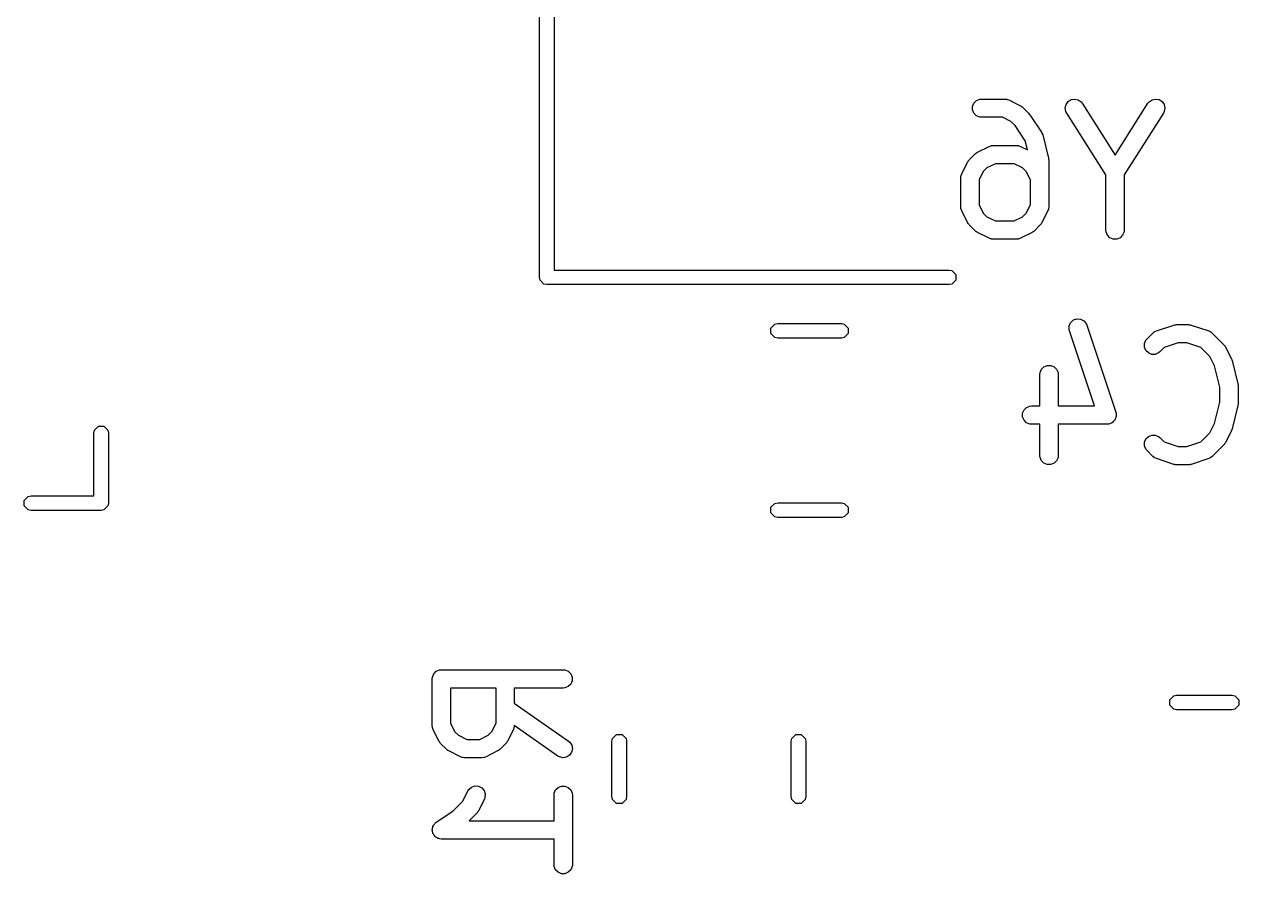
# Model space of a CAD drawing. Header units: inches. Extents: x -2.1 to 1.78, y 0.53 to 2.74.
# Drawn here: x -0.118 to 0.2742, y 1.4202 to 1.6944 of the extents above; entities that cross this region are included whole.
import ezdxf

# ---------------------------------------------------------------- set-up
doc = ezdxf.new("R2010")
doc.units = ezdxf.units.IN
doc.header["$MEASUREMENT"] = 0
doc.layers.add('BLACK', color=250, linetype='CONTINUOUS')

msp = doc.modelspace()

# ---------------------------------------------------------------- linework, layer by layer
at = {"layer": 'BLACK', "linetype": 'CONTINUOUS'}
for p, q in [((0.04835, 1.61272), (0.04835, 1.77807)), ((0.05307, 1.77807), (0.05307, 1.61508)), ((0.18824, 1.66791), (0.18868, 1.66897)), ((0.18824, 1.66675), (0.18824, 1.66791)), ((0.18868, 1.66897), (0.1895, 1.66979)), ((0.1895, 1.66979), (0.19056, 1.67023)), ((0.19056, 1.67023), (0.19114, 1.67028)), ((0.19114, 1.67028), (0.19864, 1.67028)), ((0.19864, 1.67028), (0.19921, 1.67023)), ((0.19921, 1.67023), (0.19931, 1.67019)), ((0.19931, 1.67019), (0.19942, 1.67018)), ((0.19942, 1.67018), (0.19996, 1.66997)), ((0.19996, 1.66997), (0.20371, 1.6681)), ((0.20371, 1.6681), (0.20396, 1.66794)), ((0.20396, 1.66794), (0.20403, 1.66791)), ((0.20403, 1.66791), (0.20411, 1.66784)), ((0.20411, 1.66784), (0.2042, 1.66779)), ((0.2042, 1.66779), (0.20425, 1.66773)), ((0.20425, 1.66773), (0.20448, 1.66754)), ((0.20448, 1.66754), (0.20635, 1.66567)), ((0.21818, 1.6674), (0.21843, 1.66852)), ((0.21838, 1.66626), (0.21818, 1.6674)), ((0.21843, 1.66852), (0.2191, 1.66946)), ((0.2191, 1.66946), (0.22007, 1.67008)), ((0.22007, 1.67008), (0.2212, 1.67028)), ((0.2212, 1.67028), (0.22233, 1.67003)), ((0.22233, 1.67003), (0.22327, 1.66937)), ((0.22327, 1.66937), (0.22363, 1.66892)), ((0.22363, 1.66892), (0.23426, 1.65221)), ((0.23426, 1.65221), (0.24489, 1.66892)), ((0.24489, 1.66892), (0.24525, 1.66937)), ((0.24525, 1.66937), (0.24619, 1.67003)), ((0.24619, 1.67003), (0.24732, 1.67028)), ((0.24732, 1.67028), (0.24845, 1.67008)), ((0.24845, 1.67008), (0.24942, 1.66946)), ((0.24942, 1.66946), (0.25008, 1.66852)), ((0.25008, 1.66852), (0.25033, 1.6674)), ((0.25033, 1.6674), (0.25014, 1.66626)), ((0.18868, 1.66569), (0.18824, 1.66675)), ((0.1895, 1.66487), (0.18868, 1.66569)), ((0.19056, 1.66443), (0.1895, 1.66487)), ((0.19114, 1.66438), (0.19056, 1.66443)), ((0.19794, 1.66438), (0.19114, 1.66438)), ((0.20064, 1.66303), (0.19794, 1.66438)), ((0.20635, 1.66567), (0.20635, 1.66567)), ((0.20635, 1.66567), (0.20635, 1.66567)), ((0.20635, 1.66567), (0.20654, 1.66544)), ((0.20654, 1.66544), (0.20672, 1.66522)), ((0.20672, 1.66522), (0.20672, 1.66522)), ((0.20672, 1.66522), (0.20672, 1.66522)), ((0.20672, 1.66522), (0.21047, 1.65959)), ((0.21864, 1.66574), (0.21838, 1.66626)), ((0.23131, 1.64585), (0.21864, 1.66574)), ((0.24987, 1.66574), (0.23721, 1.64585)), ((0.25014, 1.66626), (0.24987, 1.66574)), ((0.20197, 1.6617), (0.20064, 1.66303)), ((0.20527, 1.65674), (0.20197, 1.6617)), ((0.21047, 1.65959), (0.21064, 1.65928)), ((0.21064, 1.65928), (0.21068, 1.65922)), ((0.21068, 1.65922), (0.21071, 1.65915)), ((0.19431, 1.65523), (0.19489, 1.65528)), ((0.19489, 1.65528), (0.20239, 1.65528)), ((0.20239, 1.65528), (0.20296, 1.65523)), ((0.206, 1.65383), (0.20527, 1.65674)), ((0.21071, 1.65915), (0.21074, 1.65908)), ((0.21074, 1.65908), (0.21076, 1.65901)), ((0.21076, 1.65901), (0.21088, 1.65867)), ((0.21088, 1.65867), (0.21275, 1.65117)), ((0.18718, 1.65067), (0.18905, 1.65254)), ((0.18905, 1.65254), (0.18928, 1.65273)), ((0.18928, 1.65273), (0.18933, 1.65279)), ((0.18933, 1.65279), (0.18942, 1.65285)), ((0.18942, 1.65285), (0.1895, 1.65291)), ((0.1895, 1.65291), (0.18957, 1.65294)), ((0.18957, 1.65294), (0.18982, 1.6531)), ((0.18982, 1.6531), (0.19357, 1.65497)), ((0.19357, 1.65497), (0.19411, 1.65518)), ((0.19411, 1.65518), (0.19422, 1.65519)), ((0.19422, 1.65519), (0.19431, 1.65523)), ((0.20296, 1.65523), (0.20306, 1.65519)), ((0.20306, 1.65519), (0.20317, 1.65518)), ((0.20317, 1.65518), (0.20371, 1.65497)), ((0.20371, 1.65497), (0.206, 1.65383)), ((0.18475, 1.64615), (0.18662, 1.6499)), ((0.18662, 1.6499), (0.18678, 1.65015)), ((0.18678, 1.65015), (0.18681, 1.65022)), ((0.18681, 1.65022), (0.18688, 1.6503)), ((0.18688, 1.6503), (0.18693, 1.65039)), ((0.18693, 1.65039), (0.18699, 1.65044)), ((0.18699, 1.65044), (0.18718, 1.65067)), ((0.19289, 1.64803), (0.19169, 1.64683)), ((0.19559, 1.64938), (0.19289, 1.64803)), ((0.20169, 1.64938), (0.19559, 1.64938)), ((0.20439, 1.64803), (0.20169, 1.64938)), ((0.20559, 1.64683), (0.20439, 1.64803)), ((0.21275, 1.65117), (0.21277, 1.65107)), ((0.21277, 1.65107), (0.21278, 1.65103)), ((0.21278, 1.65103), (0.2128, 1.65082)), ((0.2128, 1.65082), (0.21284, 1.6506)), ((0.21284, 1.6506), (0.21283, 1.65056)), ((0.21283, 1.65056), (0.21284, 1.65046)), ((0.21284, 1.65046), (0.21284, 1.63546)), ((0.18444, 1.64483), (0.18449, 1.64541)), ((0.18444, 1.63546), (0.18444, 1.64483)), ((0.18449, 1.64541), (0.18453, 1.64551)), ((0.18453, 1.64551), (0.18454, 1.64561)), ((0.18454, 1.64561), (0.18475, 1.64615)), ((0.19169, 1.64683), (0.19034, 1.64414)), ((0.19034, 1.64414), (0.19034, 1.63616)), ((0.20693, 1.64414), (0.20559, 1.64683)), ((0.20693, 1.63616), (0.20693, 1.64414)), ((0.23131, 1.62796), (0.23131, 1.64585)), ((0.23721, 1.64585), (0.23721, 1.62796)), ((0.19034, 1.63616), (0.19169, 1.63346)), ((0.20559, 1.63346), (0.20693, 1.63616)), ((0.18449, 1.63488), (0.18444, 1.63546)), ((0.18453, 1.63478), (0.18449, 1.63488)), ((0.18454, 1.63468), (0.18453, 1.63478)), ((0.18475, 1.63414), (0.18454, 1.63468)), ((0.18662, 1.63039), (0.18475, 1.63414)), ((0.19169, 1.63346), (0.19289, 1.63226)), ((0.19289, 1.63226), (0.19559, 1.63091)), ((0.20169, 1.63091), (0.20439, 1.63226)), ((0.20439, 1.63226), (0.20559, 1.63346)), ((0.21253, 1.63414), (0.21065, 1.63039)), ((0.21274, 1.63468), (0.21253, 1.63414)), ((0.21278, 1.63488), (0.21274, 1.63478)), ((0.21274, 1.63478), (0.21274, 1.63468)), ((0.21284, 1.63546), (0.21278, 1.63488)), ((0.18678, 1.63014), (0.18662, 1.63039)), ((0.18681, 1.63007), (0.18678, 1.63014)), ((0.18688, 1.62999), (0.18681, 1.63007)), ((0.18693, 1.6299), (0.18688, 1.62999)), ((0.18699, 1.62985), (0.18693, 1.6299)), ((0.18718, 1.62962), (0.18699, 1.62985)), ((0.18905, 1.62775), (0.18718, 1.62962)), ((0.19559, 1.63091), (0.20169, 1.63091)), ((0.2101, 1.62962), (0.20823, 1.62775)), ((0.21029, 1.62985), (0.2101, 1.62962)), ((0.21035, 1.6299), (0.21029, 1.62985)), ((0.2104, 1.62999), (0.21035, 1.6299)), ((0.21047, 1.63007), (0.2104, 1.62999)), ((0.2105, 1.63014), (0.21047, 1.63007)), ((0.21065, 1.63039), (0.2105, 1.63014)), ((0.23136, 1.62738), (0.23131, 1.62796)), ((0.23721, 1.62796), (0.23716, 1.62738)), ((0.18928, 1.62756), (0.18905, 1.62775)), ((0.18933, 1.6275), (0.18928, 1.62756)), ((0.18942, 1.62745), (0.18933, 1.6275)), ((0.1895, 1.62738), (0.18942, 1.62745)), ((0.18957, 1.62735), (0.1895, 1.62738)), ((0.18982, 1.62719), (0.18957, 1.62735)), ((0.19357, 1.62532), (0.18982, 1.62719)), ((0.19411, 1.62511), (0.19357, 1.62532)), ((0.19422, 1.6251), (0.19411, 1.62511)), ((0.19431, 1.62506), (0.19422, 1.6251)), ((0.19489, 1.62501), (0.19431, 1.62506)), ((0.20239, 1.62501), (0.19489, 1.62501)), ((0.20296, 1.62506), (0.20239, 1.62501)), ((0.20306, 1.6251), (0.20296, 1.62506)), ((0.20317, 1.62511), (0.20306, 1.6251)), ((0.20371, 1.62532), (0.20317, 1.62511)), ((0.20746, 1.62719), (0.20371, 1.62532)), ((0.20771, 1.62735), (0.20746, 1.62719)), ((0.20778, 1.62738), (0.20771, 1.62735)), ((0.20786, 1.62745), (0.20778, 1.62738)), ((0.20795, 1.6275), (0.20786, 1.62745)), ((0.208, 1.62756), (0.20795, 1.6275)), ((0.20823, 1.62775), (0.208, 1.62756)), ((0.2318, 1.62632), (0.23136, 1.62738)), ((0.23262, 1.6255), (0.2318, 1.62632)), ((0.23368, 1.62506), (0.23262, 1.6255)), ((0.23484, 1.62506), (0.23368, 1.62506)), ((0.2359, 1.6255), (0.23484, 1.62506)), ((0.23671, 1.62632), (0.2359, 1.6255)), ((0.23716, 1.62738), (0.23671, 1.62632)), ((0.04853, 1.61181), (0.04835, 1.61272)), ((0.05307, 1.61508), (0.18063, 1.61508)), ((0.18063, 1.61508), (0.18153, 1.6149)), ((0.18153, 1.6149), (0.18281, 1.61362)), ((0.18281, 1.61362), (0.18281, 1.61181)), ((0.0498, 1.61053), (0.04853, 1.61181)), ((0.05071, 1.61035), (0.0498, 1.61053)), ((0.18063, 1.61035), (0.05071, 1.61035)), ((0.18153, 1.61053), (0.18063, 1.61035)), ((0.18281, 1.61181), (0.18153, 1.61053)), ((0.1231, 1.59634), (0.12438, 1.59762)), ((0.12438, 1.59762), (0.12529, 1.5978)), ((0.12529, 1.5978), (0.14586, 1.5978)), ((0.14586, 1.5978), (0.14676, 1.59762)), ((0.14676, 1.59762), (0.14804, 1.59634)), ((0.21938, 1.596), (0.21946, 1.59715)), ((0.21946, 1.59715), (0.21998, 1.59818)), ((0.21998, 1.59818), (0.22085, 1.59894)), ((0.22085, 1.59894), (0.22194, 1.5993)), ((0.22194, 1.5993), (0.22309, 1.59922)), ((0.22309, 1.59922), (0.22412, 1.5987)), ((0.22412, 1.5987), (0.22487, 1.59783)), ((0.22487, 1.59783), (0.22511, 1.5973)), ((0.22511, 1.5973), (0.23448, 1.56918)), ((0.24762, 1.59542), (0.25325, 1.5973)), ((0.25325, 1.5973), (0.25353, 1.59736)), ((0.25353, 1.59736), (0.2536, 1.59739)), ((0.2536, 1.59739), (0.25371, 1.5974)), ((0.25371, 1.5974), (0.25381, 1.59742)), ((0.25381, 1.59742), (0.25389, 1.59742)), ((0.25389, 1.59742), (0.25418, 1.59745)), ((0.25418, 1.59745), (0.25793, 1.59745)), ((0.25793, 1.59745), (0.25822, 1.59742)), ((0.25822, 1.59742), (0.2583, 1.59742)), ((0.2583, 1.59742), (0.2584, 1.5974)), ((0.2584, 1.5974), (0.2585, 1.59739)), ((0.2585, 1.59739), (0.25858, 1.59736)), ((0.25858, 1.59736), (0.25886, 1.5973)), ((0.25886, 1.5973), (0.26449, 1.59542)), ((0.1231, 1.59453), (0.1231, 1.59634)), ((0.12438, 1.59325), (0.1231, 1.59453)), ((0.12529, 1.59307), (0.12438, 1.59325)), ((0.14586, 1.59307), (0.12529, 1.59307)), ((0.14676, 1.59325), (0.14586, 1.59307)), ((0.14804, 1.59453), (0.14676, 1.59325)), ((0.14804, 1.59634), (0.14804, 1.59453)), ((0.21951, 1.59544), (0.21938, 1.596)), ((0.22758, 1.5712), (0.21951, 1.59544)), ((0.24422, 1.59239), (0.24459, 1.59283)), ((0.24459, 1.59283), (0.24647, 1.59471)), ((0.24647, 1.59471), (0.24691, 1.59508)), ((0.24691, 1.59508), (0.24701, 1.59512)), ((0.24701, 1.59512), (0.24709, 1.59519)), ((0.24709, 1.59519), (0.24762, 1.59542)), ((0.26449, 1.59542), (0.26501, 1.59519)), ((0.26501, 1.59519), (0.2651, 1.59512)), ((0.2651, 1.59512), (0.26519, 1.59508)), ((0.26519, 1.59508), (0.26564, 1.59471)), ((0.26564, 1.59471), (0.26939, 1.59096)), ((0.24378, 1.59132), (0.24422, 1.59239)), ((0.24378, 1.59017), (0.24378, 1.59132)), ((0.24422, 1.58911), (0.24378, 1.59017)), ((0.24504, 1.58829), (0.24422, 1.58911)), ((0.24877, 1.58866), (0.24832, 1.58829)), ((0.25015, 1.59004), (0.24877, 1.58866)), ((0.25466, 1.59154), (0.25015, 1.59004)), ((0.25745, 1.59154), (0.25466, 1.59154)), ((0.26196, 1.59004), (0.25745, 1.59154)), ((0.26488, 1.58712), (0.26196, 1.59004)), ((0.26939, 1.59096), (0.26958, 1.59073)), ((0.26958, 1.59073), (0.26963, 1.59068)), ((0.26963, 1.59068), (0.26969, 1.59059)), ((0.26969, 1.59059), (0.26976, 1.59051)), ((0.26976, 1.59051), (0.26979, 1.59044)), ((0.26979, 1.59044), (0.26994, 1.59019)), ((0.26994, 1.59019), (0.27182, 1.58644)), ((0.2461, 1.58785), (0.24504, 1.58829)), ((0.24726, 1.58785), (0.2461, 1.58785)), ((0.24832, 1.58829), (0.24726, 1.58785)), ((0.26639, 1.58409), (0.26488, 1.58712)), ((0.27182, 1.58644), (0.27183, 1.5864)), ((0.27183, 1.5864), (0.27185, 1.58638)), ((0.27185, 1.58638), (0.27193, 1.58614)), ((0.27193, 1.58614), (0.27202, 1.5859)), ((0.27202, 1.5859), (0.27203, 1.58588)), ((0.27203, 1.58588), (0.27204, 1.58584)), ((0.27204, 1.58584), (0.27392, 1.57834)), ((0.20998, 1.58137), (0.21004, 1.58195)), ((0.20998, 1.5712), (0.20998, 1.58137)), ((0.21004, 1.58195), (0.21048, 1.58301)), ((0.21048, 1.58301), (0.21129, 1.58383)), ((0.21129, 1.58383), (0.21236, 1.58427)), ((0.21236, 1.58427), (0.21351, 1.58427)), ((0.21351, 1.58427), (0.21457, 1.58383)), ((0.21457, 1.58383), (0.21539, 1.58301)), ((0.21539, 1.58301), (0.21583, 1.58195)), ((0.21583, 1.58195), (0.21589, 1.58137)), ((0.21589, 1.58137), (0.21589, 1.5712)), ((0.2681, 1.57726), (0.26639, 1.58409)), ((0.2681, 1.57236), (0.2681, 1.57726)), ((0.27392, 1.57834), (0.27393, 1.57824)), ((0.27393, 1.57824), (0.27395, 1.5782)), ((0.27395, 1.5782), (0.27397, 1.57798)), ((0.27397, 1.57798), (0.274, 1.57777)), ((0.274, 1.57777), (0.27399, 1.57772)), ((0.27399, 1.57772), (0.274, 1.57762)), ((0.274, 1.57762), (0.274, 1.572)), ((0.20441, 1.56882), (0.20485, 1.56989)), ((0.20485, 1.56989), (0.20567, 1.5707)), ((0.20567, 1.5707), (0.20673, 1.57114)), ((0.20673, 1.57114), (0.20731, 1.5712)), ((0.20731, 1.5712), (0.20998, 1.5712)), ((0.21589, 1.5712), (0.22758, 1.5712)), ((0.23448, 1.56918), (0.23455, 1.5689)), ((0.26639, 1.56553), (0.2681, 1.57236)), ((0.27392, 1.57128), (0.27204, 1.56378)), ((0.27393, 1.57138), (0.27392, 1.57128)), ((0.27395, 1.57142), (0.27393, 1.57138)), ((0.27397, 1.57164), (0.27395, 1.57142)), ((0.274, 1.57185), (0.27397, 1.57164)), ((0.274, 1.572), (0.27399, 1.5719)), ((0.27399, 1.5719), (0.274, 1.57185)), ((0.20441, 1.56767), (0.20441, 1.56882)), ((0.20485, 1.56661), (0.20441, 1.56767)), ((0.20567, 1.56579), (0.20485, 1.56661)), ((0.20673, 1.56535), (0.20567, 1.56579)), ((0.20731, 1.5653), (0.20673, 1.56535)), ((0.20998, 1.5653), (0.20731, 1.5653)), ((0.20998, 1.55513), (0.20998, 1.5653)), ((0.23168, 1.5653), (0.21589, 1.5653)), ((0.21589, 1.5653), (0.21589, 1.55513)), ((0.23197, 1.56532), (0.23168, 1.5653)), ((0.23205, 1.56532), (0.23197, 1.56532)), ((0.23211, 1.56534), (0.23205, 1.56532)), ((0.23226, 1.56535), (0.23211, 1.56534)), ((0.2327, 1.56553), (0.23226, 1.56535)), ((0.23314, 1.56568), (0.2327, 1.56553)), ((0.23322, 1.56575), (0.23314, 1.56568)), ((0.23332, 1.56579), (0.23322, 1.56575)), ((0.23366, 1.56613), (0.23332, 1.56579)), ((0.23401, 1.56644), (0.23366, 1.56613)), ((0.23406, 1.56653), (0.23401, 1.56644)), ((0.23414, 1.56661), (0.23406, 1.56653)), ((0.23432, 1.56705), (0.23414, 1.56661)), ((0.23453, 1.56747), (0.23432, 1.56705)), ((0.23454, 1.56757), (0.23453, 1.56747)), ((0.23458, 1.56767), (0.23454, 1.56757)), ((0.23455, 1.5689), (0.23458, 1.56882)), ((0.23458, 1.56882), (0.23458, 1.56877)), ((0.23458, 1.56877), (0.23461, 1.56862)), ((0.23461, 1.56862), (0.23458, 1.56815)), ((0.23458, 1.56815), (0.23458, 1.56767)), ((0.26488, 1.5625), (0.26639, 1.56553)), ((-0.09559, 1.56244), (-0.09541, 1.56334)), ((-0.09559, 1.54217), (-0.09559, 1.56244)), ((-0.09541, 1.56334), (-0.09413, 1.56462)), ((-0.09413, 1.56462), (-0.09232, 1.56462)), ((-0.09232, 1.56462), (-0.09105, 1.56334)), ((-0.09105, 1.56334), (-0.09087, 1.56244)), ((-0.09087, 1.56244), (-0.09087, 1.5398)), ((0.24422, 1.56052), (0.24504, 1.56133)), ((0.24504, 1.56133), (0.2461, 1.56177)), ((0.2461, 1.56177), (0.24726, 1.56177)), ((0.24726, 1.56177), (0.24832, 1.56133)), ((0.24832, 1.56133), (0.24877, 1.56096)), ((0.26196, 1.55958), (0.26488, 1.5625)), ((0.27182, 1.56318), (0.26994, 1.55943)), ((0.27183, 1.56322), (0.27182, 1.56318)), ((0.27185, 1.56324), (0.27183, 1.56322)), ((0.27193, 1.56348), (0.27185, 1.56324)), ((0.27202, 1.56372), (0.27193, 1.56348)), ((0.27203, 1.56374), (0.27202, 1.56372)), ((0.27204, 1.56378), (0.27203, 1.56374)), ((0.24378, 1.55945), (0.24422, 1.56052)), ((0.24378, 1.5583), (0.24378, 1.55945)), ((0.24422, 1.55723), (0.24378, 1.5583)), ((0.24459, 1.55679), (0.24422, 1.55723)), ((0.24877, 1.56096), (0.25015, 1.55958)), ((0.25015, 1.55958), (0.25466, 1.55808)), ((0.25466, 1.55808), (0.25745, 1.55808)), ((0.25745, 1.55808), (0.26196, 1.55958)), ((0.26939, 1.55866), (0.26564, 1.55491)), ((0.26958, 1.55889), (0.26939, 1.55866)), ((0.26963, 1.55894), (0.26958, 1.55889)), ((0.26969, 1.55903), (0.26963, 1.55894)), ((0.26976, 1.55911), (0.26969, 1.55903)), ((0.26979, 1.55918), (0.26976, 1.55911)), ((0.26994, 1.55943), (0.26979, 1.55918)), ((0.21004, 1.55455), (0.20998, 1.55513)), ((0.21048, 1.55348), (0.21004, 1.55455)), ((0.21129, 1.55267), (0.21048, 1.55348)), ((0.21539, 1.55348), (0.21457, 1.55267)), ((0.21583, 1.55455), (0.21539, 1.55348)), ((0.21589, 1.55513), (0.21583, 1.55455)), ((0.24647, 1.55491), (0.24459, 1.55679)), ((0.24691, 1.55454), (0.24647, 1.55491)), ((0.24701, 1.5545), (0.24691, 1.55454)), ((0.24709, 1.55443), (0.24701, 1.5545)), ((0.24762, 1.5542), (0.24709, 1.55443)), ((0.25325, 1.55232), (0.24762, 1.5542)), ((0.26449, 1.5542), (0.25886, 1.55232)), ((0.26501, 1.55443), (0.26449, 1.5542)), ((0.2651, 1.5545), (0.26501, 1.55443)), ((0.26519, 1.55454), (0.2651, 1.5545)), ((0.26564, 1.55491), (0.26519, 1.55454)), ((0.21236, 1.55223), (0.21129, 1.55267)), ((0.21351, 1.55223), (0.21236, 1.55223)), ((0.21457, 1.55267), (0.21351, 1.55223)), ((0.25353, 1.55226), (0.25325, 1.55232)), ((0.2536, 1.55223), (0.25353, 1.55226)), ((0.25371, 1.55222), (0.2536, 1.55223)), ((0.25381, 1.5522), (0.25371, 1.55222)), ((0.25389, 1.5522), (0.25381, 1.5522)), ((0.25418, 1.55217), (0.25389, 1.5522)), ((0.25793, 1.55217), (0.25418, 1.55217)), ((0.25822, 1.5522), (0.25793, 1.55217)), ((0.2583, 1.5522), (0.25822, 1.5522)), ((0.2584, 1.55222), (0.2583, 1.5522)), ((0.2585, 1.55223), (0.2584, 1.55222)), ((0.25858, 1.55226), (0.2585, 1.55223)), ((0.25886, 1.55232), (0.25858, 1.55226)), ((-0.11805, 1.54071), (-0.11677, 1.54199)), ((-0.11677, 1.54199), (-0.11587, 1.54217)), ((-0.11587, 1.54217), (-0.09559, 1.54217)), ((-0.11805, 1.5389), (-0.11805, 1.54071)), ((-0.11677, 1.53762), (-0.11805, 1.5389)), ((-0.11587, 1.53744), (-0.11677, 1.53762)), ((-0.09232, 1.53762), (-0.09323, 1.53744)), ((-0.09105, 1.5389), (-0.09232, 1.53762)), ((-0.09087, 1.5398), (-0.09105, 1.5389)), ((0.1231, 1.53846), (0.12438, 1.53974)), ((0.1231, 1.53666), (0.1231, 1.53846)), ((0.12438, 1.53974), (0.12529, 1.53992)), ((0.12529, 1.53992), (0.14586, 1.53992)), ((0.14586, 1.53992), (0.14676, 1.53974)), ((0.14676, 1.53974), (0.14804, 1.53846)), ((0.14804, 1.53846), (0.14804, 1.53666)), ((-0.09323, 1.53744), (-0.11587, 1.53744)), ((0.12438, 1.53538), (0.1231, 1.53666)), ((0.12529, 1.5352), (0.12438, 1.53538)), ((0.14586, 1.5352), (0.12529, 1.5352)), ((0.14676, 1.53538), (0.14586, 1.5352)), ((0.14804, 1.53666), (0.14676, 1.53538)), ((0.01369, 1.48305), (0.01375, 1.48363)), ((0.01369, 1.46806), (0.01369, 1.48305)), ((0.01375, 1.48363), (0.01419, 1.4847)), ((0.01419, 1.4847), (0.01501, 1.48551)), ((0.01501, 1.48551), (0.01607, 1.48595)), ((0.01607, 1.48595), (0.01665, 1.48601)), ((0.01665, 1.48601), (0.05602, 1.48601)), ((0.05602, 1.48601), (0.05659, 1.48595)), ((0.05659, 1.48595), (0.05766, 1.48551)), ((0.05766, 1.48551), (0.05847, 1.4847)), ((0.05847, 1.4847), (0.05891, 1.48363)), ((0.05891, 1.48363), (0.05891, 1.48248)), ((0.03432, 1.4801), (0.0196, 1.4801)), ((0.0196, 1.4801), (0.0196, 1.46875)), ((0.03432, 1.46875), (0.03432, 1.4801)), ((0.05602, 1.4801), (0.04022, 1.4801)), ((0.04022, 1.4801), (0.04022, 1.47522)), ((0.05659, 1.48016), (0.05602, 1.4801)), ((0.05766, 1.4806), (0.05659, 1.48016)), ((0.05847, 1.48141), (0.05766, 1.4806)), ((0.05891, 1.48248), (0.05847, 1.48141)), ((0.04022, 1.47522), (0.05771, 1.46298)), ((0.25195, 1.47634), (0.25323, 1.47762)), ((0.25195, 1.47453), (0.25195, 1.47634)), ((0.25323, 1.47762), (0.25413, 1.4778)), ((0.25413, 1.4778), (0.27201, 1.4778)), ((0.27201, 1.4778), (0.27291, 1.47762)), ((0.27291, 1.47762), (0.27419, 1.47634)), ((0.27419, 1.47634), (0.27419, 1.47453)), ((0.25323, 1.47325), (0.25195, 1.47453)), ((0.25413, 1.47307), (0.25323, 1.47325)), ((0.27201, 1.47307), (0.25413, 1.47307)), ((0.27291, 1.47325), (0.27201, 1.47307)), ((0.27419, 1.47453), (0.27291, 1.47325)), ((0.01375, 1.46748), (0.01369, 1.46806)), ((0.01379, 1.46738), (0.01375, 1.46748)), ((0.0138, 1.46728), (0.01379, 1.46738)), ((0.01401, 1.46674), (0.0138, 1.46728)), ((0.0196, 1.46875), (0.02095, 1.46606)), ((0.03297, 1.46606), (0.03432, 1.46875)), ((0.04012, 1.46728), (0.03991, 1.46674)), ((0.04016, 1.46748), (0.04012, 1.46738)), ((0.04012, 1.46738), (0.04012, 1.46728)), ((0.04022, 1.46801), (0.04016, 1.46748)), ((0.05432, 1.45814), (0.04022, 1.46801)), ((0.01588, 1.46299), (0.01401, 1.46674)), ((0.02095, 1.46606), (0.02215, 1.46486)), ((0.02215, 1.46486), (0.02484, 1.46351)), ((0.02484, 1.46351), (0.02907, 1.46351)), ((0.02907, 1.46351), (0.03177, 1.46486)), ((0.03177, 1.46486), (0.03297, 1.46606)), ((0.03991, 1.46674), (0.03804, 1.46299)), ((0.07177, 1.46294), (0.07195, 1.46384)), ((0.07195, 1.46384), (0.07323, 1.46512)), ((0.07323, 1.46512), (0.07504, 1.46512)), ((0.07504, 1.46512), (0.07632, 1.46384)), ((0.07632, 1.46384), (0.0765, 1.46294)), ((0.12965, 1.46294), (0.12983, 1.46384)), ((0.12983, 1.46384), (0.1311, 1.46512)), ((0.1311, 1.46512), (0.13291, 1.46512)), ((0.13291, 1.46512), (0.13419, 1.46384)), ((0.13419, 1.46384), (0.13437, 1.46294)), ((0.01604, 1.46274), (0.01588, 1.46299)), ((0.01607, 1.46267), (0.01604, 1.46274)), ((0.01613, 1.46259), (0.01607, 1.46267)), ((0.01619, 1.4625), (0.01613, 1.46259)), ((0.01625, 1.46245), (0.01619, 1.4625)), ((0.01643, 1.46222), (0.01625, 1.46245)), ((0.01831, 1.46034), (0.01643, 1.46222)), ((0.01853, 1.46016), (0.01831, 1.46034)), ((0.01859, 1.4601), (0.01853, 1.46016)), ((0.01867, 1.46004), (0.01859, 1.4601)), ((0.01876, 1.45998), (0.01867, 1.46004)), ((0.01883, 1.45995), (0.01876, 1.45998)), ((0.01908, 1.45979), (0.01883, 1.45995)), ((0.02282, 1.45792), (0.01908, 1.45979)), ((0.03484, 1.45979), (0.03109, 1.45792)), ((0.03509, 1.45995), (0.03484, 1.45979)), ((0.03516, 1.45998), (0.03509, 1.45995)), ((0.03524, 1.46004), (0.03516, 1.45998)), ((0.03533, 1.4601), (0.03524, 1.46004)), ((0.03538, 1.46016), (0.03533, 1.4601)), ((0.03561, 1.46034), (0.03538, 1.46016)), ((0.03748, 1.46222), (0.03561, 1.46034)), ((0.03767, 1.46245), (0.03748, 1.46222)), ((0.03773, 1.4625), (0.03767, 1.46245)), ((0.03778, 1.46259), (0.03773, 1.4625)), ((0.03785, 1.46267), (0.03778, 1.46259)), ((0.03788, 1.46274), (0.03785, 1.46267)), ((0.03804, 1.46299), (0.03788, 1.46274)), ((0.05771, 1.46298), (0.05815, 1.4626)), ((0.05872, 1.45937), (0.05806, 1.45843)), ((0.05815, 1.4626), (0.05877, 1.46163)), ((0.05897, 1.46049), (0.05872, 1.45937)), ((0.05877, 1.46163), (0.05897, 1.46049)), ((0.07177, 1.44506), (0.07177, 1.46294)), ((0.0765, 1.46294), (0.0765, 1.44506)), ((0.12965, 1.44506), (0.12965, 1.46294)), ((0.13437, 1.46294), (0.13437, 1.44506)), ((0.02337, 1.45771), (0.02282, 1.45792)), ((0.02347, 1.4577), (0.02337, 1.45771)), ((0.02357, 1.45766), (0.02347, 1.4577)), ((0.02415, 1.45761), (0.02357, 1.45766)), ((0.02977, 1.45761), (0.02415, 1.45761)), ((0.03035, 1.45766), (0.02977, 1.45761)), ((0.03044, 1.4577), (0.03035, 1.45766)), ((0.03055, 1.45771), (0.03044, 1.4577)), ((0.03109, 1.45792), (0.03055, 1.45771)), ((0.05483, 1.45785), (0.05432, 1.45814)), ((0.05595, 1.45761), (0.05483, 1.45785)), ((0.05709, 1.45781), (0.05595, 1.45761)), ((0.05806, 1.45843), (0.05709, 1.45781)), ((0.02556, 1.44737), (0.02643, 1.44812)), ((0.02643, 1.44812), (0.02753, 1.44849)), ((0.02753, 1.44849), (0.02867, 1.44841)), ((0.02867, 1.44841), (0.02971, 1.44789)), ((0.02971, 1.44789), (0.03046, 1.44702)), ((0.05356, 1.4472), (0.05438, 1.44801)), ((0.05438, 1.44801), (0.05544, 1.44846)), ((0.05544, 1.44846), (0.05659, 1.44846)), ((0.05659, 1.44846), (0.05766, 1.44801)), ((0.05766, 1.44801), (0.05847, 1.4472)), ((0.02039, 1.44036), (0.02359, 1.44356)), ((0.02359, 1.44356), (0.02525, 1.44688)), ((0.02525, 1.44688), (0.02556, 1.44737)), ((0.03054, 1.44424), (0.02866, 1.44049)), ((0.03046, 1.44702), (0.03082, 1.44593)), ((0.03074, 1.44478), (0.03054, 1.44424)), ((0.03082, 1.44593), (0.03074, 1.44478)), ((0.05306, 1.44556), (0.05312, 1.44614)), ((0.05306, 1.43726), (0.05306, 1.44556)), ((0.05312, 1.44614), (0.05356, 1.4472)), ((0.05847, 1.4472), (0.05891, 1.44614)), ((0.05891, 1.44614), (0.05897, 1.44556)), ((0.05897, 1.44556), (0.05897, 1.42306)), ((0.07195, 1.44415), (0.07177, 1.44506)), ((0.07323, 1.44287), (0.07195, 1.44415)), ((0.07632, 1.44415), (0.07504, 1.44287)), ((0.0765, 1.44506), (0.07632, 1.44415)), ((0.12983, 1.44415), (0.12965, 1.44506)), ((0.1311, 1.44287), (0.12983, 1.44415)), ((0.13419, 1.44415), (0.13291, 1.44287)), ((0.13437, 1.44506), (0.13419, 1.44415)), ((0.01501, 1.43677), (0.02039, 1.44036)), ((0.02811, 1.43972), (0.02565, 1.43726)), ((0.02829, 1.43995), (0.02811, 1.43972)), ((0.02835, 1.44), (0.02829, 1.43995)), ((0.02841, 1.44009), (0.02835, 1.44)), ((0.02848, 1.44017), (0.02841, 1.44009)), ((0.02851, 1.44024), (0.02848, 1.44017)), ((0.02866, 1.44049), (0.02851, 1.44024)), ((0.07504, 1.44287), (0.07323, 1.44287)), ((0.13291, 1.44287), (0.1311, 1.44287)), ((0.01392, 1.43544), (0.01408, 1.43568)), ((0.01408, 1.43568), (0.01419, 1.43595)), ((0.01419, 1.43595), (0.0144, 1.43616)), ((0.0144, 1.43616), (0.01456, 1.4364)), ((0.01456, 1.4364), (0.015, 1.43676)), ((0.015, 1.43676), (0.01501, 1.43677)), ((0.01501, 1.43677), (0.01501, 1.43677)), ((0.01501, 1.43677), (0.01501, 1.43677)), ((0.02565, 1.43726), (0.05306, 1.43726)), ((0.01369, 1.43431), (0.01375, 1.4346)), ((0.01375, 1.43403), (0.01369, 1.43431)), ((0.01375, 1.43489), (0.01386, 1.43516)), ((0.01375, 1.4346), (0.01375, 1.43489)), ((0.01375, 1.43373), (0.01375, 1.43403)), ((0.01386, 1.43347), (0.01375, 1.43373)), ((0.01386, 1.43516), (0.01392, 1.43544)), ((0.01392, 1.43318), (0.01386, 1.43347)), ((0.01408, 1.43294), (0.01392, 1.43318)), ((0.01419, 1.43267), (0.01408, 1.43294)), ((0.0144, 1.43247), (0.01419, 1.43267)), ((0.01456, 1.43223), (0.0144, 1.43247)), ((0.0148, 1.43206), (0.01456, 1.43223)), ((0.01501, 1.43186), (0.0148, 1.43206)), ((0.01527, 1.43175), (0.01501, 1.43186)), ((0.01551, 1.43158), (0.01527, 1.43175)), ((0.0158, 1.43153), (0.01551, 1.43158)), ((0.01607, 1.43141), (0.0158, 1.43153)), ((0.01664, 1.43136), (0.01607, 1.43141)), ((0.01665, 1.43136), (0.01664, 1.43136)), ((0.01664, 1.43136), (0.01664, 1.43136)), ((0.01664, 1.43136), (0.01664, 1.43136)), ((0.05306, 1.43136), (0.01665, 1.43136)), ((0.05306, 1.42306), (0.05306, 1.43136)), ((0.05312, 1.42249), (0.05306, 1.42306)), ((0.05356, 1.42142), (0.05312, 1.42249)), ((0.05438, 1.42061), (0.05356, 1.42142)), ((0.05544, 1.42017), (0.05438, 1.42061)), ((0.05659, 1.42017), (0.05544, 1.42017)), ((0.05766, 1.42061), (0.05659, 1.42017)), ((0.05847, 1.42142), (0.05766, 1.42061)), ((0.05891, 1.42249), (0.05847, 1.42142)), ((0.05897, 1.42306), (0.05891, 1.42249))]:
    msp.add_line(p, q, dxfattribs=at)

doc.saveas('drawing.dxf')
